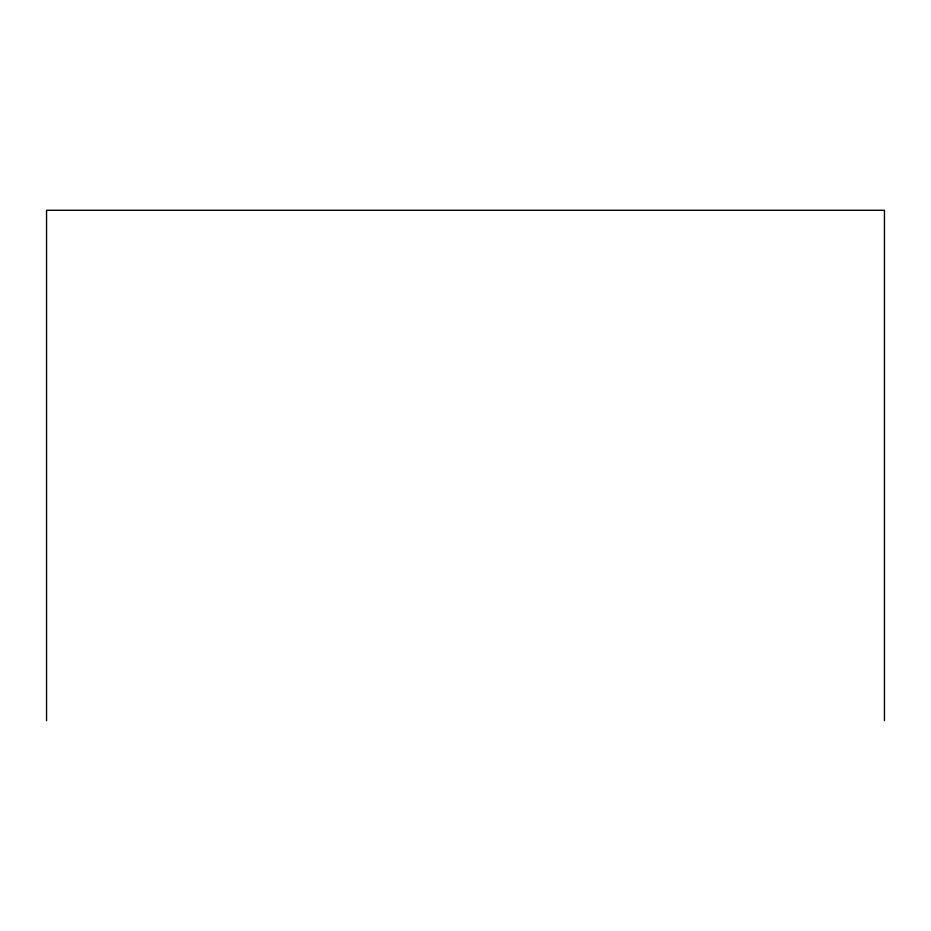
<?xml version="1.0" encoding="UTF-8"?>
<svg xmlns="http://www.w3.org/2000/svg" width="931" height="931" viewBox="0 0 931 931"><rect width="100%" height="100%" fill="white"/><g stroke="black" fill="none" stroke-linecap="round" stroke-linejoin="round"><path stroke-width="1.4" d="M884.45 720.722L884.45 210.278L46.55 210.278L46.55 720.722"/></g></svg>
